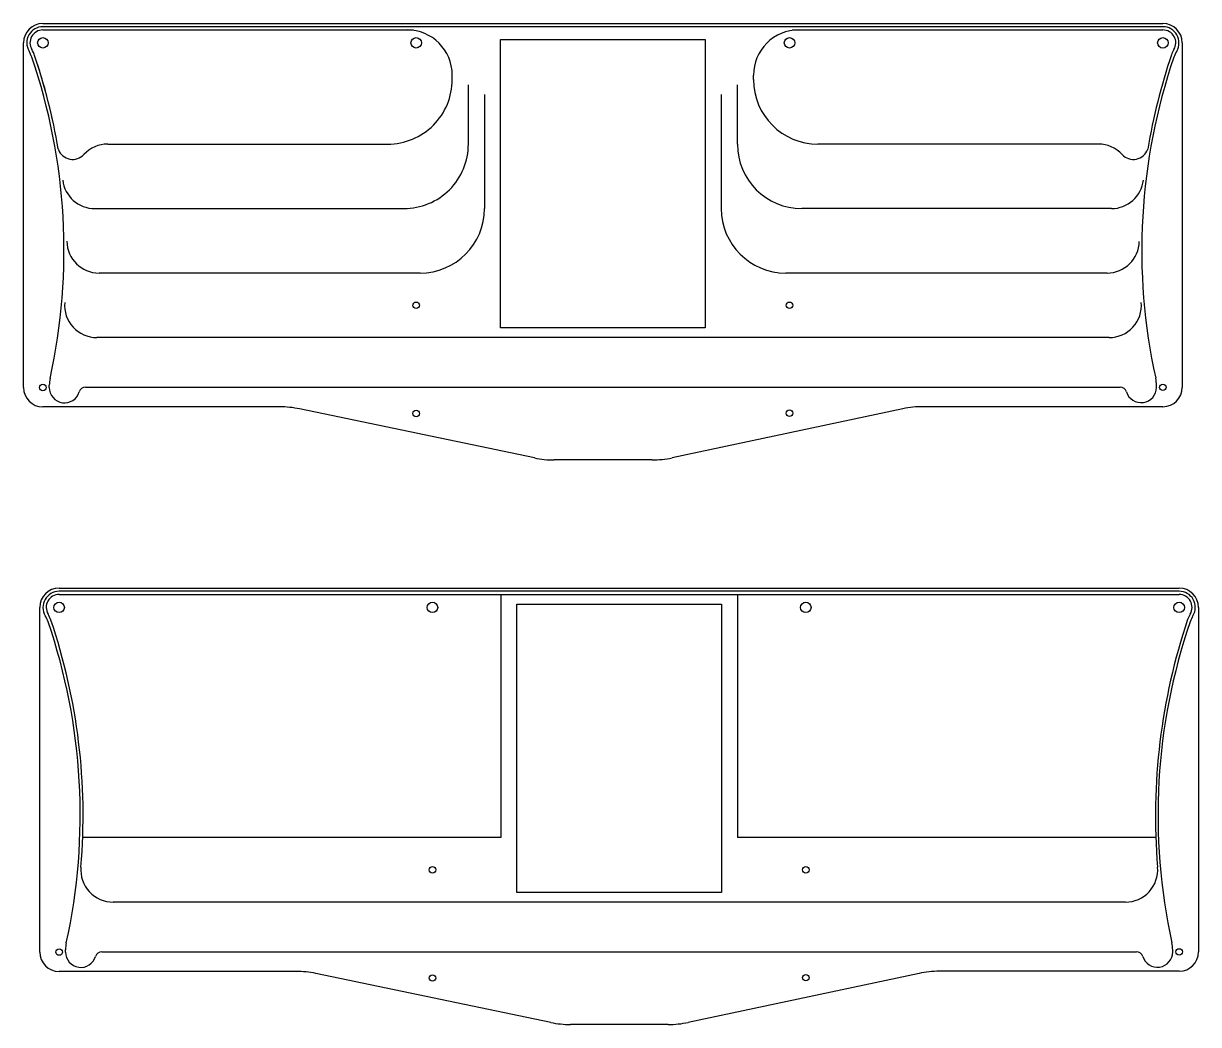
# Model space of a CAD drawing. Header units: millimetres. Extents: x -1511 to 747, y -483 to 541.
# Drawn here: x -1510.6 to -1146.2, y 230.7 to 541.1 of the extents above; entities that cross this region are included whole.
import ezdxf

# ---------------------------------------------------------------- set-up
doc = ezdxf.new("R2010")
doc.units = ezdxf.units.MM
doc.layers.get('0').update_dxf_attribs({"lineweight": 25, "true_color": 0xffffff})

msp = doc.modelspace()

# ---------------------------------------------------------------- linework, layer by layer
for p, q in [((-1504.55, 541.12), (-1157.26, 541.12)), ((-1157.26, 540.12), (-1504.55, 540.11)), ((-1504.55, 539.11), (-1391.61, 539.12)), ((-1504.55, 539.11), (-1389.61, 539.12)), ((-1272.21, 539.12), (-1157.26, 539.12)), ((-1270.21, 539.12), (-1157.26, 539.12)), ((-1510.55, 428.22), (-1510.55, 535.12)), ((-1151.26, 535.12), (-1151.26, 428.27)), ((-1377.61, 523.72), (-1377.61, 525.12)), ((-1284.21, 523.72), (-1284.21, 525.12)), ((-1372.6, 503.72), (-1372.61, 522.12)), ((-1289.2, 503.72), (-1289.21, 522.12)), ((-1372.6, 503.72), (-1372.61, 519.12)), ((-1367.6, 519.12), (-1367.6, 483.72)), ((-1294.2, 519.12), (-1294.2, 483.72)), ((-1289.2, 503.72), (-1289.21, 519.12)), ((-1484.45, 503.72), (-1397.61, 503.72)), ((-1177.26, 503.72), (-1264.21, 503.72)), ((-1488.46, 483.72), (-1392.6, 483.72)), ((-1488.46, 483.72), (-1392.6, 483.72)), ((-1173.24, 483.72), (-1269.2, 483.72)), ((-1173.24, 483.72), (-1269.2, 483.72)), ((-1387.6, 463.72), (-1487.13, 463.72)), ((-1174.57, 463.72), (-1274.2, 463.72)), ((-1173.91, 443.72), (-1487.82, 443.72)), ((-1502.55, 428.22), (-1502.55, 428.92)), ((-1491.33, 428.31), (-1170.47, 428.31)), ((-1159.26, 428.27), (-1159.26, 428.93)), ((-1431.06, 422.22), (-1504.55, 422.22)), ((-1352.13, 406.39), (-1424.93, 421.59)), ((-1237.89, 421.61), (-1309.46, 406.41)), ((-1157.26, 422.27), (-1231.65, 422.27)), ((-1315.69, 405.75), (-1345.99, 405.75)), ((-1499.51, 366.02), (-1152.21, 366.02)), ((-1152.21, 365.02), (-1499.51, 365.01)), ((-1499.51, 364.01), (-1152.21, 364.02)), ((-1362.56, 364.02), (-1362.56, 288.62)), ((-1289.16, 364.02), (-1289.16, 288.62)), ((-1505.51, 253.12), (-1505.51, 360.02)), ((-1146.21, 360.02), (-1146.21, 253.17)), ((-1362.56, 288.62), (-1492.19, 288.62)), ((-1159.44, 288.62), (-1289.16, 288.62)), ((-1168.87, 268.62), (-1482.78, 268.62)), ((-1497.51, 253.12), (-1497.51, 253.82)), ((-1486.29, 253.21), (-1165.42, 253.21)), ((-1154.21, 253.17), (-1154.21, 253.82)), ((-1426.02, 247.12), (-1499.51, 247.12)), ((-1347.09, 231.28), (-1419.88, 246.48)), ((-1232.85, 246.51), (-1304.42, 231.31)), ((-1152.21, 247.17), (-1226.61, 247.17)), ((-1310.65, 230.65), (-1340.95, 230.65))]:
    msp.add_line(p, q)
at = {"flags": 128}
for points in [[(-1362.6, 536.12), (-1299.2, 536.12), (-1299.2, 446.72), (-1362.6, 446.73)], [(-1357.56, 361.02), (-1294.16, 361.02), (-1294.16, 271.62), (-1357.56, 271.62)]]:
    msp.add_lwpolyline(points, close=True, dxfattribs=at)
for centre, radius in [((-1504.55, 535.12), 1.62), ((-1504.55, 535.12), 1.62), ((-1388.79, 535.12), 1.62), ((-1388.79, 535.12), 1.62), ((-1273.02, 535.12), 1.62), ((-1273.02, 535.12), 1.62), ((-1157.26, 535.12), 1.63), ((-1157.26, 535.12), 1.63), ((-1388.79, 453.72), 1), ((-1273.02, 453.72), 1), ((-1504.55, 428.22), 1), ((-1157.26, 428.27), 1), ((-1388.79, 420.17), 1), ((-1273.02, 420.28), 1), ((-1499.51, 360.02), 1.62), ((-1383.75, 360.02), 1.62), ((-1267.98, 360.02), 1.62), ((-1152.21, 360.02), 1.63), ((-1383.74, 278.62), 1), ((-1267.98, 278.62), 1), ((-1499.51, 253.12), 1), ((-1152.21, 253.17), 1), ((-1383.75, 245.07), 1), ((-1267.98, 245.18), 1)]:
    msp.add_circle(centre, radius)
for centre, radius, start, end in [((-1504.55, 535.12), 6, 90, 180), ((-1504.55, 535.11), 5, 90.0015, 210.9401), ((-1157.26, 535.12), 6, 0, 90), ((-1157.26, 535.12), 5, 329.0599, 90.0015), ((-1504.55, 535.11), 4, 90.0015, 210.9401), ((-1504.55, 535.11), 4, 90.0015, 210.9401), ((-1391.61, 525.12), 14, 0.0015, 90.0015), ((-1270.21, 525.12), 14, 90.0015, 180.0015), ((-1157.26, 535.12), 4, 329.0599, 90.0015), ((-1157.26, 535.12), 4, 329.0599, 90.0015), ((-1517.42, 527.4), 10, 18.8922, 30.9401), ((-1516.56, 527.92), 10, 18.8922, 30.9401), ((-1516.56, 527.92), 10, 18.8922, 30.9401), ((-1146.11, 528.44), 9, 149.0599, 161.1078), ((-1146.11, 528.44), 9, 149.0599, 161.1078), ((-1144.39, 527.41), 10, 149.0599, 161.1078), ((-1682.84, 470.79), 184.84, 347.5892, 18.8922), ((-1685.68, 470.58), 188.57, 12.5476, 18.7363), ((-1685.68, 470.58), 188.57, 9.6551, 18.7363), ((-978.97, 470.8), 184.84, 161.1078, 192.4108), ((-973.18, 470.36), 191.42, 161.4195, 170.4467), ((-1397.61, 523.72), 20, 270, 0.0015), ((-1264.21, 523.72), 20, 180.0015, 270.0002), ((-1484.45, 493.72), 10, 90, 137.3151), ((-1392.6, 503.72), 20, 270, 0.0015), ((-1392.6, 503.72), 20, 270, 0.0015), ((-1269.2, 503.72), 20, 180.0015, 270), ((-1269.2, 503.72), 20, 180.0015, 270), ((-1177.26, 493.72), 10, 42.6853, 90.0002), ((-1498.79, 502.38), 1, 189.6551, 201.0205), ((-1495.29, 503.72), 4.75, 201.0205, 317.3151), ((-1166.42, 503.72), 4.75, 222.6853, 340.4096), ((-1488.46, 493.72), 10, 186.6919, 270), ((-1488.46, 493.72), 10, 186.6919, 270), ((-1173.24, 493.72), 10, 270, 353.3396), ((-1173.24, 493.72), 10, 270, 353.3396), ((-1387.6, 483.72), 20, 270, 0), ((-1274.2, 483.72), 20, 180, 270), ((-1487.13, 473.72), 10, 180.9059, 270), ((-1174.57, 473.72), 10, 270, 359.0438), ((-1487.82, 453.72), 10, 175.1292, 270), ((-1173.91, 453.72), 10, 270, 4.7385), ((-1492.55, 428.92), 10, 167.5892, 180), ((-1169.26, 428.93), 10, 360, 12.4108), ((-1504.55, 428.22), 6, 180, 270), ((-1497.8, 428.22), 4.75, 180, 343.594), ((-1491.33, 426.31), 2, 90, 163.594), ((-1170.47, 426.31), 2, 16.8439, 90), ((-1164.01, 428.27), 4.75, 196.8439, 0), ((-1157.26, 428.27), 6, 270, 0), ((-1431.06, 392.22), 30, 78.2057, 90), ((-1231.65, 392.27), 30, 90, 101.9957), ((-1345.99, 435.75), 30, 258.2057, 270), ((-1315.69, 435.75), 30, 270, 281.9957), ((-1499.51, 360.02), 6, 90, 180), ((-1499.51, 360.01), 5, 90.0015, 210.9401), ((-1152.21, 360.02), 6, 0, 90), ((-1152.21, 360.02), 5, 329.0599, 90.0015), ((-1499.51, 360.01), 4, 90.0015, 210.9401), ((-1152.21, 360.02), 4, 329.0599, 90.0015), ((-1512.38, 352.3), 10, 18.8922, 30.9401), ((-1511.52, 352.81), 10, 18.8922, 30.9401), ((-1141.06, 353.34), 9, 149.0599, 161.1078), ((-1139.35, 352.31), 10, 149.0599, 161.1078), ((-1677.8, 295.69), 184.84, 347.5892, 18.8922), ((-1680.64, 295.48), 188.57, 355.1292, 18.7363), ((-968.14, 295.26), 191.42, 161.4195, 184.7385), ((-973.93, 295.7), 184.84, 161.1078, 192.4108), ((-1482.78, 278.62), 10, 175.1292, 270), ((-1168.87, 278.62), 10, 270, 4.7385), ((-1487.51, 253.82), 10, 167.5892, 180), ((-1164.21, 253.82), 10, 360, 12.4108), ((-1499.51, 253.12), 6, 180, 270), ((-1492.76, 253.12), 4.75, 180, 343.594), ((-1486.29, 251.21), 2, 90, 163.594), ((-1165.42, 251.21), 2, 16.8439, 90), ((-1158.96, 253.17), 4.75, 196.8439, 0), ((-1152.21, 253.17), 6, 270, 0), ((-1426.02, 217.12), 30, 78.2057, 90), ((-1226.61, 217.17), 30, 90, 101.9957), ((-1340.95, 260.65), 30, 258.2057, 270), ((-1310.65, 260.65), 30, 270, 281.9957)]:
    msp.add_arc(centre, radius, start, end)

doc.saveas('drawing.dxf')
